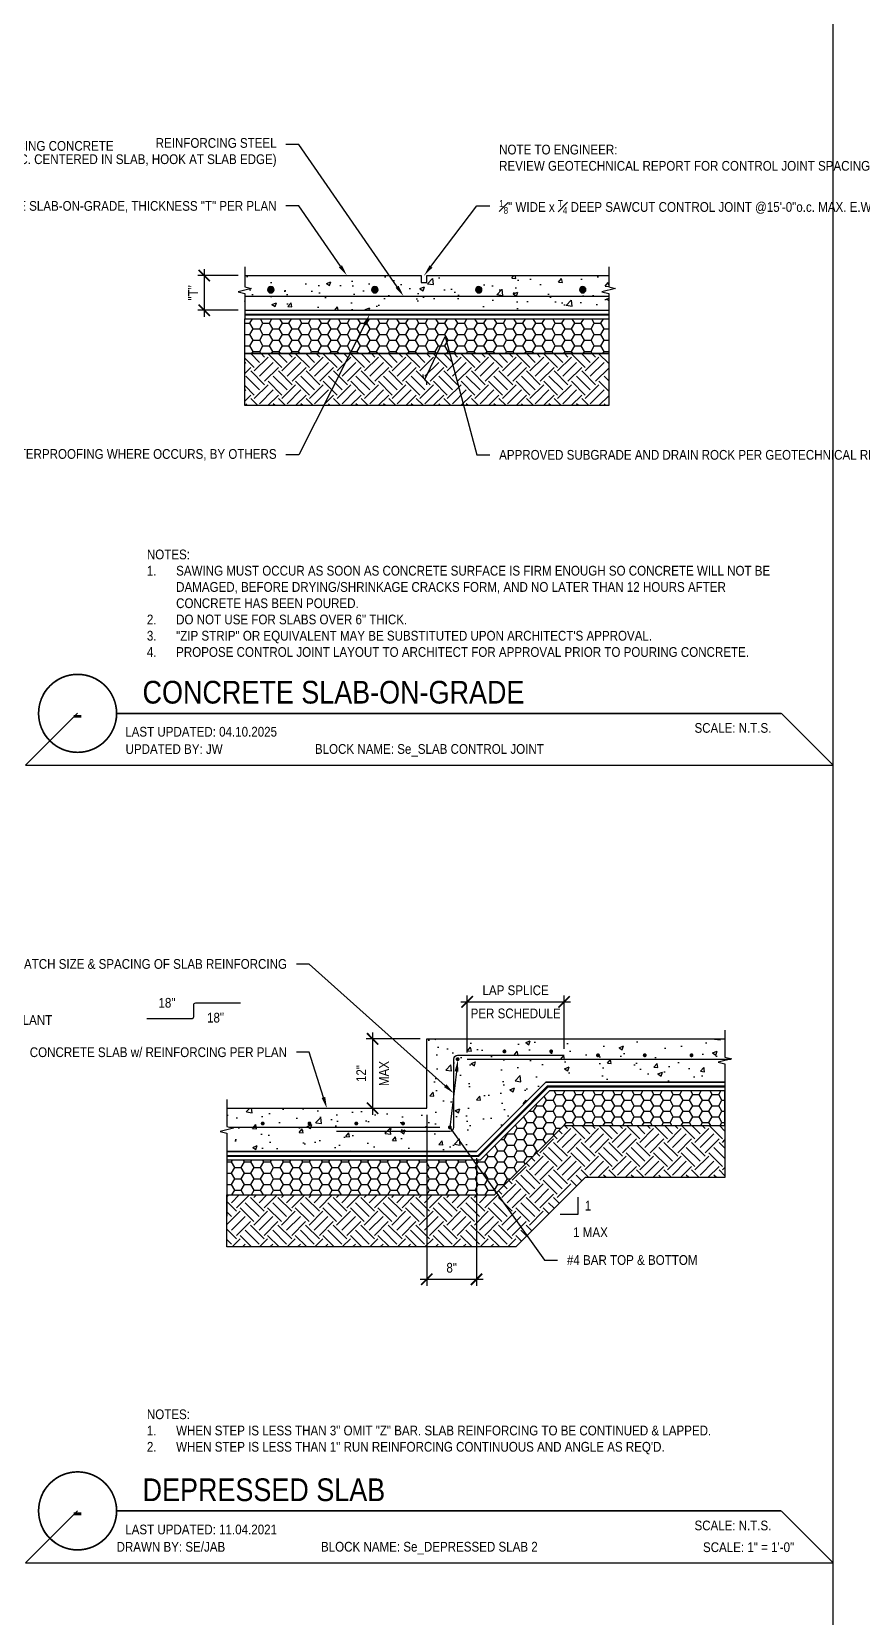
# Model space of a CAD drawing. Header units: inches. Extents: x -16404 to 14624, y -1591 to 16152.
# Drawn here: x -8661.6 to -8565.7, y 1411.9 to 1594.8 of the extents above; entities that cross this region are included whole.
import ezdxf
from ezdxf import colors
from ezdxf.entities.mleader import LeaderData, LeaderLine
from ezdxf.enums import TextEntityAlignment as Align
from ezdxf.math import Vec2, Vec3

# ---------------------------------------------------------------- set-up
doc = ezdxf.new("R2010")
doc.units = ezdxf.units.IN
doc.header["$LTSCALE"] = 24
doc.header["$MEASUREMENT"] = 0
doc.linetypes.add('HIDDEN2', pattern=[0.1875, 0.125, -0.0625])
doc.layers.get('0').update_dxf_attribs({"linetype": 'CONTINUOUS'})
doc.layers.get('DefPoints').update_dxf_attribs({"color": 251, "linetype": 'CONTINUOUS'})
for name, color, linetype, plot in [('DESIGNER COMMENTS', 221, 'CONTINUOUS', False), ('S-ANNO-GRID-NONPLOT', 251, 'CONTINUOUS', False), ('S-ANNO-NONPLOT', 253, 'CONTINUOUS', False)]:
    doc.layers.add(name, color=color, linetype=linetype, plot=plot)
for name, color, linetype in [('S-ANNO-DIMS', 2, 'CONTINUOUS'), ('S-ANNO-NOTE', 4, 'CONTINUOUS'), ('S-ARCH', 1, 'CONTINUOUS'), ('S-BREAK', 2, 'CONTINUOUS'), ('S-CONC', 4, 'CONTINUOUS'), ('S-MEMBRANE', 6, 'HIDDEN2'), ('S-REBAR', 7, 'CONTINUOUS'), ('S-TYP DETAIL BLOCKS', 1, 'CONTINUOUS')]:
    doc.layers.add(name, color=color, linetype=linetype)
doc.layers.add('S-HATCH-SOIL', color=7, linetype='CONTINUOUS', true_color=0x8f8f8f, transparency=0.8)
doc.layers.add('S-HATCH2', color=2, linetype='CONTINUOUS', transparency=0.5)
doc.styles.add('Arial', font='arial.ttf', dxfattribs={"width": 0.85})
doc.dimstyles.new('DIM-12_Se', dxfattribs={"dimscale": 12, "dimtxt": 0.09375, "dimasz": 0.109375, "dimexe": 0.0625, "dimexo": 0.0625, "dimgap": 0.0625, "dimtad": 1, "dimdec": 4, "dimzin": 11, "dimdsep": 46, "dimlunit": 4, "dimtxsty": 'Arial', "dimblk": 'ARCHTICK', "dimcen": 0.125, "dimdle": 0.0625, "dimclrd": 256, "dimclre": 256, "dimclrt": 4, "dimadec": 0, "dimazin": 0, "dimtfac": 0.75, "dimtdec": 4, "dimtmove": 0, "dimatfit": 3, "dimfxl": 1, "dimfrac": 1, "dimtolj": 1, "dimtzin": 0, "dimarcsym": 0})

# ---------------------------------------------------------------- blocks, each defined once
blk = doc.blocks.new('*U540')
at = {"const_width": 0.188}
for points in [[(-4.5, 0, -1), (4.5, 0, 3.732051)], [(-4.5, 0, 1), (4.5, 0, -3.732051)]]:
    blk.add_lwpolyline(points, format="xyb", dxfattribs=at)
blk.add_lwpolyline([(4.5, 0), (81.21, 0)], dxfattribs=at)
blk.add_circle((0, 0), 4.5)
at = {"style": 'Arial', "width": 0.85}
for tag, p in [('DWG_TITLE_1', (7.5, 6.19)), ('DWG_TITLE_2', (7.5, 2.44))]:
    blk.add_attdef(tag, text='', height=2.62, dxfattribs=at).set_placement(p, align=Align.MIDDLE_LEFT)
blk.add_attdef('#', text='', height=3, dxfattribs=at).set_placement((0, 0), align=Align.MIDDLE_CENTER)
blk.add_attdef('SCALE', text='', height=1.12, dxfattribs=at).set_placement((80.08, -1.12), align=Align.TOP_RIGHT)
blk = doc.blocks.new('_ARCHTICK')
at = {"color": 0, "linetype": 'ByBlock', "const_width": 0.15}
blk.add_lwpolyline([(-0.5, -0.5), (0.5, 0.5)], dxfattribs=at)
blk = doc.blocks.new('*D2677')
at = {"layer": 'DefPoints', "color": 0, "transparency": 16777216}
for p in [(19.3, 50.5), (14.63, 46.5), (19.3, 46.5)]:
    blk.add_point(p, dxfattribs=at)
at = {"layer": 'S-ANNO-DIMS', "lineweight": -2, "transparency": 16777216}
for p, q in [((14.63, 51.25), (14.63, 45.75)), ((18.55, 50.5), (13.88, 50.5)), ((18.55, 46.5), (13.88, 46.5))]:
    blk.add_line(p, q, dxfattribs=at)
at = {"layer": 'S-ANNO-DIMS', "lineweight": -2, "transparency": 16777216, "xscale": 1.3125, "yscale": 1.3125, "zscale": 1.3125}
for p, rotation in [((14.63, 50.5), 90), ((14.63, 46.5), 270)]:
    blk.add_blockref('_ARCHTICK', p, dxfattribs=dict(at, rotation=rotation))
at = {"layer": 'S-ANNO-DIMS', "color": 4, "transparency": 16777216, "insert": (13.32, 48.5), "char_height": 1.125, "attachment_point": 5, "rotation": 90, "style": 'Arial'}
blk.add_mtext('\\A1;"T"', dxfattribs=at)
blk = doc.blocks.new('_Integral')
at = {"color": 0, "linetype": 'ByBlock', "lineweight": -2}
for centre, start, end in [((0.44, -0.09), 102, 168), ((-0.44, 0.09), 282, 348)]:
    blk.add_arc(centre, 0.454, start, end, dxfattribs=at)
blk = doc.blocks.new('*U2754')
h = blk.add_hatch(color=256)
h.dxf.hatch_style = 1
h.paths.add_polyline_path([(0.375, 0, 1), (-0.375, 0, 1)])
at = {"color": 0}
blk.add_circle((0, 0), 0.375, dxfattribs=at)
blk = doc.blocks.new('*D1924')
at = {"layer": 'DefPoints', "color": 0, "transparency": 16777216}
for p in [(56.16, 58.72), (44.97, 52.11), (56.16, 52.56)]:
    blk.add_point(p, dxfattribs=at)
at = {"layer": 'S-ANNO-DIMS', "lineweight": -2, "transparency": 16777216}
for p, q in [((44.22, 58.72), (56.91, 58.72)), ((44.97, 52.86), (44.97, 59.47)), ((56.16, 53.31), (56.16, 59.47))]:
    blk.add_line(p, q, dxfattribs=at)
at = {"layer": 'S-ANNO-DIMS', "lineweight": -2, "transparency": 16777216, "xscale": 1.3125, "yscale": 1.3125, "zscale": 1.3125, "rotation": 180}
blk.add_blockref('_ARCHTICK', (44.97, 58.72), dxfattribs=at)
at = {"layer": 'S-ANNO-DIMS', "lineweight": -2, "transparency": 16777216, "xscale": 1.3125, "yscale": 1.3125, "zscale": 1.3125}
blk.add_blockref('_ARCHTICK', (56.16, 58.72), dxfattribs=at)
at = {"layer": 'S-ANNO-DIMS', "color": 4, "transparency": 16777216, "char_height": 1.125, "attachment_point": 5, "style": 'Arial'}
for s, insert in [('\\A1;LAP SPLICE', (50.56, 60.05)), ('\\A1;PER SCHEDULE', (50.56, 57.38))]:
    blk.add_mtext(s, dxfattribs=dict(at, insert=insert))
blk = doc.blocks.new('*D2407')
at = {"layer": 'DefPoints', "color": 0, "transparency": 16777216}
for p in [(40.31, 54.45), (34.06, 46.45), (34.06, 46.45)]:
    blk.add_point(p, dxfattribs=at)
at = {"layer": 'S-ANNO-DIMS', "lineweight": -2, "transparency": 16777216}
for p, q in [((34.06, 55.2), (34.06, 45.7)), ((39.56, 54.45), (33.31, 54.45))]:
    blk.add_line(p, q, dxfattribs=at)
at = {"layer": 'S-ANNO-DIMS', "lineweight": -2, "transparency": 16777216, "xscale": 1.3125, "yscale": 1.3125, "zscale": 1.3125}
for p, rotation in [((34.06, 54.45), 90), ((34.06, 46.45), 270)]:
    blk.add_blockref('_ARCHTICK', p, dxfattribs=dict(at, rotation=rotation))
at = {"layer": 'S-ANNO-DIMS', "color": 4, "transparency": 16777216, "char_height": 1.125, "attachment_point": 5, "rotation": 90, "style": 'Arial'}
for s, insert in [('\\A1;12"', (32.74, 50.45)), ('\\A1;MAX', (35.37, 50.45))]:
    blk.add_mtext(s, dxfattribs=dict(at, insert=insert))
blk = doc.blocks.new('*D1925')
at = {"layer": 'DefPoints', "color": 0, "transparency": 16777216}
for p in [(40.31, 46.45), (46.05, 41.45), (46.05, 26.72)]:
    blk.add_point(p, dxfattribs=at)
at = {"layer": 'S-ANNO-DIMS', "lineweight": -2, "transparency": 16777216}
for p, q in [((40.31, 45.7), (40.31, 25.97)), ((46.05, 40.7), (46.05, 25.97)), ((39.56, 26.72), (46.8, 26.72))]:
    blk.add_line(p, q, dxfattribs=at)
at = {"layer": 'S-ANNO-DIMS', "lineweight": -2, "transparency": 16777216, "xscale": 1.3125, "yscale": 1.3125, "zscale": 1.3125, "rotation": 180}
blk.add_blockref('_ARCHTICK', (40.31, 26.72), dxfattribs=at)
at = {"layer": 'S-ANNO-DIMS', "lineweight": -2, "transparency": 16777216, "xscale": 1.3125, "yscale": 1.3125, "zscale": 1.3125}
blk.add_blockref('_ARCHTICK', (46.05, 26.72), dxfattribs=at)
at = {"layer": 'S-ANNO-DIMS', "color": 4, "transparency": 16777216, "insert": (43.18, 28.04), "char_height": 1.125, "attachment_point": 5, "style": 'Arial'}
blk.add_mtext('\\A1;8"', dxfattribs=at)
blk = doc.blocks.new('Se_SLAB CONSTRUCTION JOINT')
at = {"layer": 'S-ANNO-NOTE'}
ml = blk.add_multileader_mtext('Standard', dxfattribs=at)
ml.set_content('\\A1;{\\C256;EDGE EACH SIDE \\H0.7x;\\S1#8;\\H1.42857x; " RADIUS AND FILL w/ SEALANT}', color=4, style='Arial')
ml.set_leader_properties(color=2)
ml.build(insert=Vec2(0, 0))
ml.multileader.update_dxf_attribs({"dogleg_length": 0.36, "arrow_head_size": 1.3125, "scale": 12})
ctx = ml.context
ctx.base_point, ctx.scale, ctx.char_height, ctx.arrow_head_size, ctx.landing_gap_size, ctx.plane_origin = Vec3(55.77143, 56.82009), 12, 1.125, 1.3125, 1.08, Vec3(16.56465, 354.15491)
notes = []
notes.append((ctx, [(0, (1, 1, 0), (54.27143, 56.82009), (1, 0), 1.5, [(0, [(40.18807, 45.91474)], 0, [])])]))
ctx.mtext.insert, ctx.mtext.width, ctx.mtext.flow_direction = Vec3(56.85143, 57.39218), 17.3706589, 5
ml = blk.add_multileader_mtext('Standard', dxfattribs=at)
ml.set_content('\\A1;{\\H0.7x;\\C256;\\S5#8;\\H1.42857x;"%%C x 1\'-6" SMOOTH BARS @12"O.C. }', color=4, style='Arial')
ml.set_leader_properties(color=2)
ml.build(insert=Vec2(0, 0))
ml.multileader.update_dxf_attribs({"dogleg_length": 0.36, "arrow_head_size": 1.3125, "scale": 12})
ctx = ml.context
ctx.base_point, ctx.scale, ctx.char_height, ctx.arrow_head_size, ctx.landing_gap_size, ctx.plane_origin = Vec3(55.77143, 51.82009), 12, 1.125, 1.3125, 1.08, Vec3(16.56465, 349.15491)
notes.append((ctx, [(0, (1, 1, 0), (54.27143, 51.82009), (1, 0), 1.5, [(0, [(42.18807, 44.00026)], 0, [])])]))
ctx.mtext.insert, ctx.mtext.width, ctx.mtext.flow_direction = Vec3(56.85143, 52.54796), 12.9131977, 5
ml = blk.add_multileader_mtext('Standard', dxfattribs=at)
ml.set_content('\\A1;{\\C256;CONTINUOUS KEY}', color=4, style='Arial')
ml.set_leader_properties(color=2)
ml.build(insert=Vec2(0, 0))
ml.multileader.update_dxf_attribs({"dogleg_length": 0.36, "arrow_head_size": 1.3125, "scale": 12})
ctx = ml.context
ctx.base_point, ctx.scale, ctx.char_height, ctx.arrow_head_size, ctx.landing_gap_size, ctx.plane_origin = Vec3(49.77143, 28.82009), 12, 1.125, 1.3125, 1.08, Vec3(16.56465, 325.15491)
notes.append((ctx, [(0, (1, 1, 0), (48.27143, 28.82009), (1, 0), 1.5, [(0, [(40.18807, 42.44241)], 0, [])])]))
ctx.mtext.insert, ctx.mtext.width, ctx.mtext.flow_direction = Vec3(50.85143, 29.38259), 7.2007367, 5
for ctx, leaders in notes:
    for number, flags, end, landing, length, lines in leaders:
        leader = LeaderData()
        leader.index, (leader.has_last_leader_line, leader.has_dogleg_vector, leader.attachment_direction) = number, flags
        leader.last_leader_point, leader.dogleg_vector, leader.dogleg_length = Vec3(end), Vec3(landing), length
        for number, points, colour, breaks in lines:
            line = LeaderLine()
            line.index, line.vertices, line.color, line.breaks = number, Vec3.list(points), colors.encode_raw_color(colour), breaks
            leader.lines.append(line)
        ctx.leaders.append(leader)
blk = doc.blocks.new('Se_SLAB CONTROL JOINT')
at = {"layer": 'S-HATCH-SOIL'}
h = blk.add_hatch(dxfattribs=at)
h.set_pattern_fill('HONEY', color=256, scale=6, style=0)
h.set_pattern_definition([(360, (9098.4455, -4061.7211), (1.125, 0.649519053), [0.75, -1.5]), (120, (9098.4455, -4061.7211), (-1.125, 0.649519053), [0.75, -1.5]), (60, (9098.4455, -4061.7211), (4e-16, 1.299038106), [-1.5, 0.75])])
h.paths.add_polyline_path([(19.30101, 41.49606), (19.30101, 45.49606), (61.30101, 45.49606), (61.30101, 41.49606)])
h = blk.add_hatch(dxfattribs=at)
h.set_pattern_fill('EARTH', color=256, scale=9, angle=45, style=0)
h.set_pattern_definition([(45, (9098.4455, -4061.721), (5e-16, 3.1819805), [2.25, -2.25]), (45, (9097.8489, -4061.1245), (5e-16, 3.1819805), [2.25, -2.25]), (45, (9097.2522, -4060.5278), (5e-16, 3.1819805), [2.25, -2.25]), (135, (9097.2522, -4060.13), (-3.1819805, 9e-16), [2.25, -2.25]), (135, (9097.8489, -4059.5335), (-3.1819805, 9e-16), [2.25, -2.25]), (135, (9098.4455, -4058.9368), (-3.1819805, 9e-16), [2.25, -2.25])])
h.paths.add_polyline_path([(19.30101, 35.49606), (19.30101, 41.49606), (61.30101, 41.49606), (61.30101, 35.49606)])
at = {"layer": 'S-HATCH2'}
h = blk.add_hatch(dxfattribs=at)
h.set_pattern_fill('AR-CONC', color=256, scale=0.75, style=0)
h.set_pattern_definition([(50, (51709.5845, 3110.8736), (5.37945137, -0.470641), [0.5625, -6.1875]), (355, (51709.5845, 3110.8736), (-1.040635, 5.641441), [0.45, -4.95]), (100.451444, (51710.033, 3110.8343), (4.33881635, 5.17079993), [0.47805144, -5.25856584]), (46.1842, (51709.5845, 3112.3736), (8.00431, -1.2413946), [0.84375, -9.28125]), (96.635635, (51710.2515, 3112.27), (7.0099646, 7.3058895), [0.7170776, -7.8878532]), (351.184164, (51709.5845, 3112.3736), (7.0099646, 7.3058895), [0.675, -7.425]), (21, (51710.3345, 3111.9986), (4.4768029, -3.01964168), [0.5625, -6.1875]), (326, (51710.3345, 3111.9986), (1.824865, 5.43862534), [0.45, -4.95]), (71.451445, (51710.7075, 3111.747), (6.3016678, 2.41898365), [0.4780514, -5.25856584]), (37.5, (51709.5845, 3110.8736), (0.091198915, 2.496703904), [0, -4.89, 0, -5.025, 0, -4.96875]), (7.5, (51709.5845, 3110.8736), (1.97302153, 2.95808784), [0, -2.865, 0, -4.7775, 0, -1.89375]), (327.5, (51707.912, 3110.8736), (4.00366827, -0.16916154), [0, -1.875, 0, -5.85, 0, -7.7625]), (317.5, (51707.162, 3110.8736), (4.37389627, 0.75078737), [0, -2.4375, 0, -3.885, 0, -5.5125])])
h.paths.add_polyline_path([(60.52266, 48.6244), (62.07936, 49.00297), (61.30101, 49.19226), (61.30101, 50.49606), (40.33173, 50.49606), (40.33173, 49.70856), (39.65673, 49.70856), (39.65673, 50.49606), (19.30101, 50.49606), (19.30101, 49.19226), (20.07936, 49.00297), (18.52266, 48.6244), (19.30101, 48.43511), (19.30101, 46.49606), (61.30101, 46.49606), (61.30101, 48.43511)])
at = {"layer": 'S-ANNO-NONPLOT'}
for points in [[(19.30101, 41.49606), (19.30101, 45.49606), (61.30101, 45.49606), (61.30101, 41.49606)], [(19.30101, 35.49606), (19.30101, 41.49606), (61.30101, 41.49606), (61.30101, 35.49606)]]:
    blk.add_lwpolyline(points, close=True, dxfattribs=at)
at = {"layer": 'S-ARCH'}
blk.add_lwpolyline([(19.30101, 41.49606), (61.30101, 41.49606)], dxfattribs=at)
at = {"layer": 'S-BREAK'}
for points in [[(19.30101, 51.49606), (19.30101, 49.19226), (20.07936, 49.00297), (18.52266, 48.6244), (19.30101, 48.43511), (19.30101, 45.49606)], [(61.30101, 51.49606), (61.30101, 49.19226), (62.07936, 49.00297), (60.52266, 48.6244), (61.30101, 48.43511), (61.30101, 45.49606)]]:
    blk.add_lwpolyline(points, dxfattribs=at)
at = {"layer": 'S-CONC'}
blk.add_line((19.30101, 46.49606), (61.30101, 46.49606), dxfattribs=at)
blk.add_lwpolyline([(19.30101, 50.49606), (39.65673, 50.49606), (39.65673, 49.70856), (40.33173, 49.70856), (40.33173, 50.49606), (61.30101, 50.49606)], dxfattribs=at)
at = {"layer": 'S-MEMBRANE', "color": 4, "const_width": 0.25}
blk.add_lwpolyline([(19.30101, 45.99606), (19.30101, 45.99606), (61.30101, 45.99606), (61.30101, 45.99606)], dxfattribs=at)
at = {"layer": 'S-REBAR'}
blk.add_line((19.30101, 48.12106), (61.30101, 48.12106), dxfattribs=at)
at = {"layer": 'S-REBAR', "linetype": 'ByBlock', "xscale": -1, "rotation": 180}
for p in [(22.30101, 48.87106), (34.30101, 48.87106), (46.30101, 48.87106), (58.30101, 48.87106)]:
    blk.add_blockref('*U2754', p, dxfattribs=at)
at = {"layer": 'DESIGNER COMMENTS', "char_height": 1.125, "style": 'Arial'}
for s, insert, width, attachment_point in [('\\A1;LAST UPDATED: 04.10.2025', (5.49984, -1.55795), 17.4709661, 1), ('\\A1;UPDATED BY: JW', (5.53536, -3.55795), 12.4848985, 1), ('\\A1;BLOCK NAME: Se_SLAB CONTROL JOINT', (40.60455, -4.27158), 26.4118383, 5)]:
    blk.add_mtext(s, dxfattribs=dict(at, insert=insert, width=width, attachment_point=attachment_point))
at = {"layer": 'S-ANNO-NOTE', "color": 4, "insert": (8.00004, 6.50001), "char_height": 1.125, "width": 71.9812065, "attachment_point": 7, "style": 'Arial'}
blk.add_mtext('\\A1;NOTES:\\P\\pi-3.375,l3.375,t3.375;1.^ISAWING MUST OCCUR AS SOON AS CONCRETE SURFACE IS FIRM ENOUGH SO CONCRETE WILL NOT BE DAMAGED, BEFORE DRYING/SHRINKAGE CRACKS FORM, AND NO LATER THAN 12 HOURS AFTER CONCRETE HAS BEEN POURED.\\P2.^IDO NOT USE FOR SLABS OVER 6" THICK.\\P3.^I"ZIP STRIP" OR EQUIVALENT MAY BE SUBSTITUTED UPON ARCHITECT\'S APPROVAL.\\P4.^IPROPOSE CONTROL JOINT LAYOUT TO ARCHITECT FOR APPROVAL PRIOR TO POURING CONCRETE.', dxfattribs=at)
at = {"layer": 'S-ANNO-DIMS'}
dim = blk.add_linear_dim(base=(14.62814, 46.49606), p1=(19.30101, 50.49606), p2=(19.30101, 46.49606), angle=90, text='"T"', dimstyle='DIM-12_Se', dxfattribs=at)
dim.commit()
dim.dimension.update_dxf_attribs({"geometry": '*D2677', "text_midpoint": (14.62814, 48.49606), "dimtype": 128})
ml = blk.add_multileader_mtext('Standard')
ml.set_content('APPROVED SUBGRADE AND DRAIN ROCK PER GEOTECHNICAL REPORT', color=4, style='Arial')
ml.set_leader_properties(color=2)
ml.set_arrow_properties(name='INTEGRAL')
ml.build(insert=Vec2(0, 0))
ml.multileader.update_dxf_attribs({"dogleg_length": 0.36, "arrow_head_size": 1.3125, "scale": 12})
ctx = ml.context
ctx.base_point, ctx.scale, ctx.char_height, ctx.arrow_head_size, ctx.landing_gap_size, ctx.plane_origin, ctx.plane_y_axis = Vec3(47.57759, 29.81125), 12, 1.125, 1.3125, 1.08, Vec3(108.93619, 319.05974), Vec3(0, 1, 0)
notes = []
notes.append((ctx, [(1, (1, 1, 0), (46.07759, 29.81125), (1, 0), 1.5, [(1, [(40.08735, 38.49606), (42.43132, 43.46263)], 0, [])])]))
ctx.mtext.insert, ctx.mtext.width, ctx.mtext.flow_direction = Vec3(48.65759, 30.38334), 24.2991956, 5
at = {"layer": 'DESIGNER COMMENTS'}
ml = blk.add_multileader_mtext('Standard', dxfattribs=at)
ml.set_content('\\A1;{\\C256;NOTE TO ENGINEER: \\PREVIEW GEOTECHNICAL REPORT FOR CONTROL JOINT SPACING REQUIREMENTS}', color=4, style='Arial')
ml.set_leader_properties(color=2)
ml.build(insert=Vec2(0, 0))
ml.multileader.update_dxf_attribs({"dogleg_length": 0.36, "arrow_head_size": 1.3125, "scale": 12})
ctx = ml.context
ctx.base_point, ctx.scale, ctx.char_height, ctx.arrow_head_size, ctx.landing_gap_size, ctx.plane_origin = Vec3(47.57759, 64.98989), 12, 1.125, 1.3125, 1.08, Vec3(14.37081, 361.25718)
notes.append((ctx, [(0, (0, 0, 0), (0, 0), (1, 0), 1, [])]))
ctx.mtext.insert, ctx.mtext.width, ctx.mtext.flow_direction = Vec3(48.65759, 65.59613), 29.5216397, 5
at = {"layer": 'S-ANNO-NOTE'}
ml = blk.add_multileader_mtext('Standard', dxfattribs=at)
ml.set_content('\\A1;{\\C256;REINFORCING STEEL \\P(#4 BARS @12"O.C. CENTERED IN SLAB, HOOK AT SLAB EDGE)}', color=4, style='Arial')
ml.set_leader_properties(color=2)
ml.build(insert=Vec2(0, 0))
ml.multileader.update_dxf_attribs({"dogleg_length": 0.36, "arrow_head_size": 1.3125, "scale": 12})
ctx = ml.context
ctx.base_point, ctx.scale, ctx.char_height, ctx.arrow_head_size, ctx.landing_gap_size, ctx.plane_origin = Vec3(1.79584, 65.63348), 12, 1.125, 1.3125, 1.08, Vec3(55.77082, 365.39132)
ctx.text_align_type = 2
notes.append((ctx, [(0, (1, 1, 0), (25.54948, 65.63348), (-1, 0), 1.5, [(0, [(37.62846, 48.12106)], 0, [])])]))
ctx.mtext.insert, ctx.mtext.width, ctx.mtext.alignment, ctx.mtext.flow_direction = Vec3(22.96948, 66.36136), 20.8100971, 3, 5
ml = blk.add_multileader_mtext('Standard', dxfattribs=at)
ml.set_content('\\A1;{\\C256;CONCRETE SLAB-ON-GRADE, THICKNESS "T" PER PLAN}', color=4, style='Arial')
ml.set_leader_properties(color=2)
ml.build(insert=Vec2(0, 0))
ml.multileader.update_dxf_attribs({"dogleg_length": 0.36, "arrow_head_size": 1.3125, "scale": 12})
ctx = ml.context
ctx.base_point, ctx.scale, ctx.char_height, ctx.arrow_head_size, ctx.landing_gap_size, ctx.plane_origin = Vec3(2.77622, 58.52839), 12, 1.125, 1.3125, 1.08, Vec3(55.77082, 358.28622)
ctx.text_align_type = 2
notes.append((ctx, [(0, (1, 1, 0), (25.54948, 58.52839), (-1, 0), 1.5, [(0, [(31.08968, 50.49606)], 0, [])])]))
ctx.mtext.insert, ctx.mtext.width, ctx.mtext.alignment, ctx.mtext.flow_direction = Vec3(22.96948, 59.10048), 20.0600186, 3, 5
ml = blk.add_multileader_mtext('Standard', dxfattribs=at)
ml.set_content('\\A1;{\\H0.7x;\\C256;\\S1#8;\\H1.42857x;" WIDE x \\H0.7x;\\ST#4;\\H1.42857x; DEEP SAWCUT CONTROL JOINT @15\'-0"o.c. MAX. E.W. FILLED w/ SEALANT, S.A.D.}', color=4, style='Arial')
ml.set_leader_properties(color=2)
ml.build(insert=Vec2(0, 0))
ml.multileader.update_dxf_attribs({"dogleg_length": 0.36, "arrow_head_size": 1.3125, "scale": 12})
ctx = ml.context
ctx.base_point, ctx.scale, ctx.char_height, ctx.arrow_head_size, ctx.landing_gap_size, ctx.plane_origin = Vec3(47.57759, 58.52839), 12, 1.125, 1.3125, 1.08, Vec3(14.37081, 354.86321)
notes.append((ctx, [(0, (1, 1, 0), (46.07759, 58.52839), (1, 0), 1.5, [(0, [(39.99423, 50.49606)], 0, [])])]))
ctx.mtext.insert, ctx.mtext.width, ctx.mtext.flow_direction = Vec3(48.65759, 59.20216), 24.8592612, 5
ml = blk.add_multileader_mtext('Standard', dxfattribs=at)
ml.set_content('\\A1;{\\C256;WATERPROOFING WHERE OCCURS, BY OTHERS}', color=4, style='Arial')
ml.set_leader_properties(color=2)
ml.build(insert=Vec2(0, 0))
ml.multileader.update_dxf_attribs({"dogleg_length": 0.36, "arrow_head_size": 1.3125, "scale": 12})
ctx = ml.context
ctx.base_point, ctx.scale, ctx.char_height, ctx.arrow_head_size, ctx.landing_gap_size, ctx.plane_origin = Vec3(4.68546, 29.81125), 12, 1.125, 1.3125, 1.08, Vec3(14.37081, 328.78541)
ctx.text_align_type = 2
notes.append((ctx, [(1, (1, 1, 0), (25.54948, 29.81125), (-1, 0), 1.5, [(0, [(33.7075, 45.99606)], 0, [])])]))
ctx.mtext.insert, ctx.mtext.width, ctx.mtext.alignment, ctx.mtext.flow_direction = Vec3(22.96948, 30.48502), 21.7676321, 3, 5
for ctx, leaders in notes:
    for number, flags, end, landing, length, lines in leaders:
        leader = LeaderData()
        leader.index, (leader.has_last_leader_line, leader.has_dogleg_vector, leader.attachment_direction) = number, flags
        leader.last_leader_point, leader.dogleg_vector, leader.dogleg_length = Vec3(end), Vec3(landing), length
        for number, points, colour, breaks in lines:
            line = LeaderLine()
            line.index, line.vertices, line.color, line.breaks = number, Vec3.list(points), colors.encode_raw_color(colour), breaks
            leader.lines.append(line)
        ctx.leaders.append(leader)
blk = doc.blocks.new('Se_DEPRESSED SLAB 2')
at = {"layer": 'S-HATCH-SOIL'}
h = blk.add_hatch(dxfattribs=at)
h.set_pattern_fill('HONEY', color=256, scale=6, style=0)
h.set_pattern_definition([(0, (9652.0586, -3994.78466), (1.125, 0.649519053), [0.75, -1.5]), (120, (9652.0586, -3994.78466), (-1.125, 0.649519053), [0.75, -1.5]), (60, (9652.0586, -3994.78466), (2e-16, 1.299038106), [-1.5, 0.75])])
h.paths.add_polyline_path([(74.72526, 48.44681), (54.46043, 48.44681), (46.46043, 40.44681), (17.23636, 40.44681), (17.23636, 36.44681), (48.11728, 36.44681), (56.11728, 44.44681), (74.72526, 44.44681)])
h = blk.add_hatch(dxfattribs=at)
h.set_pattern_fill('EARTH', color=256, scale=9, angle=45, style=0)
h.set_pattern_definition([(45, (9652.0586, -3994.7847), (2e-16, 3.1819805), [2.25, -2.25]), (45, (9651.462, -3994.188), (2e-16, 3.1819805), [2.25, -2.25]), (45, (9650.8654, -3993.5914), (2e-16, 3.1819805), [2.25, -2.25]), (135, (9650.8654, -3993.1937), (-3.1819805, 7e-16), [2.25, -2.25]), (135, (9651.462, -3992.597), (-3.1819805, 7e-16), [2.25, -2.25]), (135, (9652.0586, -3992.0004), (-3.1819805, 7e-16), [2.25, -2.25])])
h.paths.add_polyline_path([(17.23636, 30.44681), (17.23636, 36.44681), (48.11728, 36.44681), (56.11728, 44.44681), (74.72526, 44.44681), (74.72526, 38.44681), (58.60257, 38.44681), (50.60257, 30.44681)])
at = {"layer": 'S-HATCH2'}
h = blk.add_hatch(dxfattribs=at)
h.set_pattern_fill('AR-CONC', color=256, scale=0.75, style=0)
h.set_pattern_definition([(50, (9652.0586, -3994.7847), (5.3794514, -0.470641), [0.5625, -6.1875]), (355, (9652.0586, -3994.7847), (-1.040635, 5.641441), [0.45, -4.95]), (100.451444, (9652.507, -3994.824), (4.3388164, 5.1708), [0.4780514, -5.2585658]), (46.1842, (9652.0586, -3993.2847), (8.00431, -1.2413946), [0.84375, -9.28125]), (96.635635, (9652.726, -3993.388), (7.0099646, 7.3058895), [0.7170776, -7.887853]), (351.18416, (9652.059, -3993.285), (7.0099646, 7.3058895), [0.675, -7.425]), (21, (9652.8086, -3993.6597), (4.4768029, -3.0196417), [0.5625, -6.1875]), (326, (9652.8086, -3993.6597), (1.824865, 5.4386253), [0.45, -4.95]), (71.451445, (9653.1817, -3993.9113), (6.3016678, 2.4189836), [0.4780514, -5.2585658]), (37.5, (9652.0586, -3994.7847), (0.0911989, 2.4967039), [0, -4.89, 0, -5.025, 0, -4.96875]), (7.5, (9652.0586, -3994.7847), (1.9730215, 2.95808784), [0, -2.865, 0, -4.7775, 0, -1.89375]), (327.5, (9650.3861, -3994.7847), (4.00366827, -0.16916154), [0, -1.875, 0, -5.85, 0, -7.7625]), (317.5, (9649.636, -3994.7847), (4.3738963, 0.7507874), [0, -2.4375, 0, -3.885, 0, -5.5125])])
h.paths.add_polyline_path([(54.04622, 49.44681), (74.72526, 49.44681), (74.72526, 51.56824), (73.94691, 51.75752), (75.50362, 52.1361), (74.72526, 52.32538), (74.72526, 54.44681), (40.31419, 54.44681), (40.31419, 46.44681), (17.23636, 46.44681), (17.23636, 44.32538), (18.01471, 44.1361), (16.45801, 43.75752), (17.23636, 43.56824), (17.23636, 41.44681), (46.04622, 41.44681)])
at = {"layer": 'S-ANNO-NONPLOT'}
blk.add_lwpolyline([(74.72526, 49.44681), (54.04622, 49.44681), (46.04622, 41.44681), (17.23636, 41.44681)], dxfattribs=at)
for points in [[(74.72526, 48.44681), (54.46043, 48.44681), (46.46043, 40.44681), (17.23636, 40.44681), (17.23636, 36.44681), (48.11728, 36.44681), (56.11728, 44.44681), (74.72526, 44.44681)], [(17.23636, 30.44681), (17.23636, 36.44681), (48.11728, 36.44681), (56.11728, 44.44681), (74.72526, 44.44681), (74.72526, 38.44681), (58.60257, 38.44681), (50.60257, 30.44681), (17.23636, 30.44681)]]:
    blk.add_lwpolyline(points, close=True, dxfattribs=at)
at = {"layer": 'S-ANNO-NOTE'}
blk.add_lwpolyline([(8.00665, 56.79012), (13.18165, 56.79012, 0.414213562), (13.40665, 57.01512), (13.40665, 58.36512, -0.414213562), (13.63165, 58.59012), (18.80665, 58.59012)], format="xyb", dxfattribs=at)
at = {"layer": 'S-BREAK'}
for points in [[(74.72526, 55.44681), (74.72526, 52.32538), (75.50362, 52.1361), (73.94691, 51.75752), (74.72526, 51.56824), (74.72526, 42.01444)], [(17.23636, 47.44681), (17.23636, 44.32538), (18.01471, 44.1361), (16.45801, 43.75752), (17.23636, 43.56824), (17.23636, 34.01444)]]:
    blk.add_lwpolyline(points, dxfattribs=at)
at = {"layer": 'S-CONC'}
for points in [[(17.23636, 46.44681), (40.31419, 46.44681), (40.31419, 54.44681), (74.72526, 54.44681)], [(17.23636, 41.44681), (46.04622, 41.44681), (54.04622, 49.44681), (74.72526, 49.44681)]]:
    blk.add_lwpolyline(points, dxfattribs=at)
at = {"layer": 'S-HATCH2'}
blk.add_lwpolyline([(57.74108, 36.20795), (57.74108, 34.18295), (55.71608, 34.18295)], dxfattribs=at)
at = {"layer": 'S-MEMBRANE', "color": 4, "const_width": 0.25}
blk.add_lwpolyline([(74.72526, 48.94681), (54.25332, 48.94681), (46.25332, 40.94681), (17.23636, 40.94681)], dxfattribs=at)
at = {"layer": 'S-REBAR'}
for p, q in [((44.96804, 52.10741), (75.38564, 52.10741)), ((41.83173, 44.23952), (17.58942, 44.23952))]:
    blk.add_line(p, q, dxfattribs=at)
at = {"layer": 'S-REBAR', "const_width": 0.225}
for points in [[(49.15487, 53.00741, 1), (49.37987, 53.00741, 1)], [(54.55487, 53.00741, 1), (54.77987, 53.00741, 1)], [(43.75487, 52.10741, 1), (43.97987, 52.10741, 1)], [(59.95487, 52.55741, 1), (60.17987, 52.55741, 1)], [(65.35487, 52.55741, 1), (65.57987, 52.55741, 1)], [(70.75487, 52.55741, 1), (70.97987, 52.55741, 1)], [(21.47986, 44.68801, 1), (21.25486, 44.68801, 1)], [(26.87987, 44.68952, 1), (26.65487, 44.68952, 1)], [(32.27987, 44.68952, 1), (32.05487, 44.68952, 1)], [(37.67987, 44.68952, 1), (37.45487, 44.68952, 1)], [(43.07987, 44.23952, 1), (42.85487, 44.23952, 1)]]:
    blk.add_lwpolyline(points, format="xyb", close=True, dxfattribs=at)
at = {"layer": 'S-REBAR'}
blk.add_lwpolyline([(29.87368, 43.78952), (42.96737, 43.78952, 0.414213562), (43.41737, 44.23952), (43.41737, 52.10741, -0.414213562), (43.86737, 52.55741), (56.16135, 52.55741)], format="xyb", dxfattribs=at)
at = {"layer": 'DESIGNER COMMENTS', "char_height": 1.125, "style": 'Arial'}
for s, insert, width, attachment_point in [('\\A1;LAST UPDATED: 11.04.2021', (5.49984, -1.58101), 17.4709661, 1), ('\\A1;DRAWN BY: SE/JAB', (4.49984, -3.58101), 12.4848985, 1), ('\\A1;BLOCK NAME: Se_DEPRESSED SLAB 2', (40.60455, -4.29464), 24.9611562, 5), ('\\A1;SCALE: 1{\\H1x;" = 1\'-0"}', (82.7091, -3.625), 19.68745, 3)]:
    blk.add_mtext(s, dxfattribs=dict(at, insert=insert, width=width, attachment_point=attachment_point))
at = {"layer": 'S-ANNO-NOTE', "style": 'Arial', "width": 0.85}
for p in [(9.33764, 58.04887), (14.94317, 56.33776)]:
    blk.add_text('18"', height=1.125, dxfattribs=at).set_placement(p)
at = {"layer": 'S-ANNO-NOTE', "char_height": 1.125, "attachment_point": 3, "style": 'Arial'}
for s, insert in [('1', (59.29533, 35.77633)), ('1 MAX', (61.20723, 32.70134))]:
    blk.add_mtext(s, dxfattribs=dict(at, insert=insert))
at = {"layer": 'S-ANNO-NOTE', "color": 4, "insert": (8.00004, 6.52307), "char_height": 1.125, "width": 65.1693929, "attachment_point": 7, "style": 'Arial'}
blk.add_mtext('NOTES:\\P\\pi-3.375,l3.375,t3.375;1.^IWHEN STEP IS LESS THAN 3" OMIT "Z" BAR. SLAB REINFORCING TO BE CONTINUED & LAPPED.\\P2.^IWHEN STEP IS LESS THAN 1" RUN REINFORCING CONTINUOUS AND ANGLE AS REQ\'D.', dxfattribs=at)
at = {"layer": 'S-ANNO-DIMS'}
dim = blk.add_linear_dim(base=(56.16135, 58.71534), p1=(44.96804, 52.10741), p2=(56.16135, 52.55741), text='LAP SPLICE\\XPER SCHEDULE', dimstyle='DIM-12_Se', dxfattribs=at)
dim.commit()
dim.dimension.update_dxf_attribs({"geometry": '*D1924', "text_midpoint": (50.5647, 58.71534), "dimtype": 128})
dim = blk.add_linear_dim(base=(34.05862, 46.44681), p1=(40.31419, 54.44681), p2=(34.05862, 46.44681), angle=90, text='12"\\XMAX', dimstyle='DIM-12_Se', dxfattribs=at)
dim.commit()
dim.dimension.update_dxf_attribs({"geometry": '*D2407', "text_midpoint": (34.05862, 50.44681)})
dim = blk.add_linear_dim(base=(46.04622, 26.71534), p1=(40.31419, 46.44681), p2=(46.04622, 41.44681), text='8"', dimstyle='DIM-12_Se', dxfattribs=at)
dim.commit()
dim.dimension.update_dxf_attribs({"geometry": '*D1925', "text_midpoint": (43.1802, 28.03974)})
at = {"layer": 'S-ANNO-NOTE'}
ml = blk.add_multileader_mtext('Standard', dxfattribs=at)
ml.set_content('"Z" BAR TO MATCH SIZE & SPACING OF SLAB REINFORCING', color=4, style='Arial')
ml.set_leader_properties(color=2)
ml.build(insert=Vec2(0, 0))
ml.multileader.update_dxf_attribs({"dogleg_length": 0.36, "arrow_head_size": 1.3125, "scale": 12})
ctx = ml.context
ctx.base_point, ctx.scale, ctx.char_height, ctx.arrow_head_size, ctx.landing_gap_size, ctx.plane_origin = Vec3(1.48463, 63.08441), 12, 1.125, 1.3125, 1.08, Vec3(62.56573, 372.13813)
ctx.text_align_type = 2
notes = []
notes.append((ctx, [(0, (1, 1, 0), (26.74962, 63.08441), (-1, 0), 1.5, [(0, [(43.41737, 48.17346)], 0, [])])]))
ctx.mtext.insert, ctx.mtext.width, ctx.mtext.alignment, ctx.mtext.flow_direction = Vec3(24.16962, 63.65651), 21.6762483, 3, 5
ml = blk.add_multileader_mtext('Standard', dxfattribs=at)
ml.set_content('\\A1;{\\C256;CONCRETE SLAB w/ REINFORCING PER PLAN}', color=4, style='Arial')
ml.set_leader_properties(color=2)
ml.build(insert=Vec2(0, 0))
ml.multileader.update_dxf_attribs({"dogleg_length": 0.36, "arrow_head_size": 1.3125, "scale": 12})
ctx = ml.context
ctx.base_point, ctx.scale, ctx.char_height, ctx.arrow_head_size, ctx.landing_gap_size, ctx.plane_origin = Vec3(6.97427, 52.90215), 12, 1.125, 1.3125, 1.08, Vec3(53.45641, 354.23698)
ctx.text_align_type = 2
notes.append((ctx, [(0, (1, 1, 0), (26.74962, 52.90215), (-1, 0), 1.5, [(0, [(28.77527, 46.44681)], 0, [])])]))
ctx.mtext.insert, ctx.mtext.width, ctx.mtext.alignment, ctx.mtext.flow_direction = Vec3(24.16962, 53.47425), 16.2316243, 3, 5
ml = blk.add_multileader_mtext('Standard', dxfattribs=at)
ml.set_content('#4 BAR TOP & BOTTOM', color=4, style='Arial')
ml.set_leader_properties(color=2)
ml.build(insert=Vec2(0, 0))
ml.multileader.update_dxf_attribs({"dogleg_length": 0.36, "arrow_head_size": 1.3125, "scale": 12})
ctx = ml.context
ctx.base_point, ctx.scale, ctx.char_height, ctx.arrow_head_size, ctx.landing_gap_size, ctx.plane_origin = Vec3(55.40653, 28.92791), 12, 1.125, 1.3125, 1.08, Vec3(14.18772, 318.88473)
notes.append((ctx, [(0, (1, 1, 0), (53.90653, 28.92791), (1, 0), 1.5, [(1, [(43.8929, 51.99784), (42.96737, 44.23952)], 0, [])])]))
ctx.mtext.insert, ctx.mtext.width, ctx.mtext.flow_direction = Vec3(56.48653, 29.50346), 7.6742957, 5
for ctx, leaders in notes:
    for number, flags, end, landing, length, lines in leaders:
        leader = LeaderData()
        leader.index, (leader.has_last_leader_line, leader.has_dogleg_vector, leader.attachment_direction) = number, flags
        leader.last_leader_point, leader.dogleg_vector, leader.dogleg_length = Vec3(end), Vec3(landing), length
        for number, points, colour, breaks in lines:
            line = LeaderLine()
            line.index, line.vertices, line.color, line.breaks = number, Vec3.list(points), colors.encode_raw_color(colour), breaks
            leader.lines.append(line)
        ctx.leaders.append(leader)
blk = doc.blocks.new('Se_MAT SLAB CONSTRUCTION JOINT')
at = {"layer": 'S-ANNO-NOTE'}
ml = blk.add_multileader_mtext('Standard', dxfattribs=at)
ml.set_content('BEVELED 2x6 x 12" LONG @24"O.C. ', color=4, style='Arial')
ml.set_leader_properties(color=2)
ml.build(insert=Vec2(0, 0))
ml.multileader.update_dxf_attribs({"dogleg_length": 0.36, "arrow_head_size": 1.3125, "scale": 12})
ctx = ml.context
ctx.base_point, ctx.scale, ctx.char_height, ctx.arrow_head_size, ctx.landing_gap_size, ctx.plane_origin = Vec3(55.68862, 70.42631), 12, 1.125, 1.3125, 1.08, Vec3(77.46608, 326.19207)
notes = []
notes.append((ctx, [(1, (1, 1, 0), (54.18862, 70.42631), (1, 0), 1.5, [(0, [(40.10455, 52.25)], 0, [])])]))
ctx.mtext.insert, ctx.mtext.width, ctx.mtext.defined_height, ctx.mtext.flow_direction = Vec3(56.76862, 71.15418), 12.0067735, 4.31934, 5
ml = blk.add_multileader_mtext('Standard', dxfattribs=at)
ml.set_content('CLEAN & ROUGHEN SURFACE PRIOR TO PLACING CONCRETE', color=4, style='Arial')
ml.set_leader_properties(color=2)
ml.build(insert=Vec2(0, 0))
ml.multileader.update_dxf_attribs({"dogleg_length": 0.36, "arrow_head_size": 1.3125, "scale": 12})
ctx = ml.context
ctx.base_point, ctx.scale, ctx.char_height, ctx.arrow_head_size, ctx.landing_gap_size, ctx.plane_origin = Vec3(55.68862, 65.42631), 12, 1.125, 1.3125, 1.08, Vec3(3.74302, 333.56016)
notes.append((ctx, [(0, (1, 1, 0), (54.18862, 65.42631), (1, 0), 1.5, [(0, [(39.60455, 49)], 0, [])])]))
ctx.mtext.insert, ctx.mtext.width, ctx.mtext.flow_direction = Vec3(56.76862, 65.9984), 20.7912977, 5
for ctx, leaders in notes:
    for number, flags, end, landing, length, lines in leaders:
        leader = LeaderData()
        leader.index, (leader.has_last_leader_line, leader.has_dogleg_vector, leader.attachment_direction) = number, flags
        leader.last_leader_point, leader.dogleg_vector, leader.dogleg_length = Vec3(end), Vec3(landing), length
        for number, points, colour, breaks in lines:
            line = LeaderLine()
            line.index, line.vertices, line.color, line.breaks = number, Vec3.list(points), colors.encode_raw_color(colour), breaks
            leader.lines.append(line)
        ctx.leaders.append(leader)

msp = doc.modelspace()

# ---------------------------------------------------------------- linework, layer by layer
at = {"layer": 'S-ANNO-GRID-NONPLOT'}
for p, q in [((-8569.1132, 1510.19852), (-8569.1132, 1602.19852)), ((-8662.3223, 1510.19852), (-8656.3223, 1516.19852)), ((-8569.1132, 1510.19852), (-8575.1132, 1516.19852)), ((-8662.3223, 1510.19852), (-8569.1132, 1510.19852)), ((-8569.1132, 1418.19852), (-8569.1132, 1510.19852)), ((-8662.3223, 1418.19852), (-8656.3223, 1424.19852)), ((-8569.1132, 1418.19852), (-8575.1132, 1424.19852)), ((-8662.3223, 1418.19852), (-8569.1132, 1418.19852)), ((-8569.1132, 1326.19852), (-8569.1132, 1418.19852))]:
    msp.add_line(p, q, dxfattribs=at)

# ---------------------------------------------------------------- block references
at = {"layer": 'S-ANNO-NOTE'}
for p, values in [((-8656.3223, 1516.17546), {'#': '-', 'DWG_TITLE_2': 'CONCRETE SLAB-ON-GRADE', 'SCALE': 'SCALE: N.T.S.'}), ((-8656.3223, 1424.17546), {'#': '-', 'DWG_TITLE_2': 'DEPRESSED SLAB', 'SCALE': 'SCALE: N.T.S.'})]:
    msp.add_blockref('*U540', p, dxfattribs=at).add_auto_attribs(values)
at = {"layer": 'S-TYP DETAIL BLOCKS'}
for name, p in [('Se_MAT SLAB CONSTRUCTION JOINT', (-8749.5314, 1516.19852)), ('Se_SLAB CONTROL JOINT', (-8656.3223, 1516.17546)), ('Se_DEPRESSED SLAB 2', (-8656.3223, 1424.17546)), ('Se_SLAB CONSTRUCTION JOINT', (-8749.5314, 1424.19852))]:
    msp.add_blockref(name, p, dxfattribs=at)

# ---------------------------------------------------------------- leaders
at = {"layer": 'S-ANNO-NOTE'}
ml = msp.add_multileader_mtext('Standard', dxfattribs=at)
ml.set_content('"ZBARS" MATCH NUMBER AND SIZE OF TOP REINFORCING', color=4, style='Arial')
ml.set_leader_properties(color=2)
ml.build(insert=Vec2(0, 0))
ml.multileader.update_dxf_attribs({"dogleg_length": 0.36, "arrow_head_size": 1.75, "scale": 16})
ctx = ml.context
ctx.base_point, ctx.scale, ctx.char_height, ctx.arrow_head_size, ctx.landing_gap_size, ctx.plane_origin = Vec3(-8212.78972, 1571.48291), 16, 1.5, 1.75, 1.44, Vec3(-8152.7615, 1879.15786)
ctx.text_align_type = 2
notes = []
notes.append((ctx, [(0, (1, 1, 0), (-8181.58697, 1571.48291), (-1, 0), 2, [(0, [(-8176.02765, 1549.60916)], 0, [])])]))
ctx.mtext.insert, ctx.mtext.width, ctx.mtext.alignment, ctx.mtext.flow_direction = Vec3(-8185.02697, 1572.2457), 28.1913461, 3, 5
for ctx, leaders in notes:
    for number, flags, end, landing, length, lines in leaders:
        leader = LeaderData()
        leader.index, (leader.has_last_leader_line, leader.has_dogleg_vector, leader.attachment_direction) = number, flags
        leader.last_leader_point, leader.dogleg_vector, leader.dogleg_length = Vec3(end), Vec3(landing), length
        for number, points, colour, breaks in lines:
            line = LeaderLine()
            line.index, line.vertices, line.color, line.breaks = number, Vec3.list(points), colors.encode_raw_color(colour), breaks
            leader.lines.append(line)
        ctx.leaders.append(leader)

doc.saveas('drawing.dxf')
